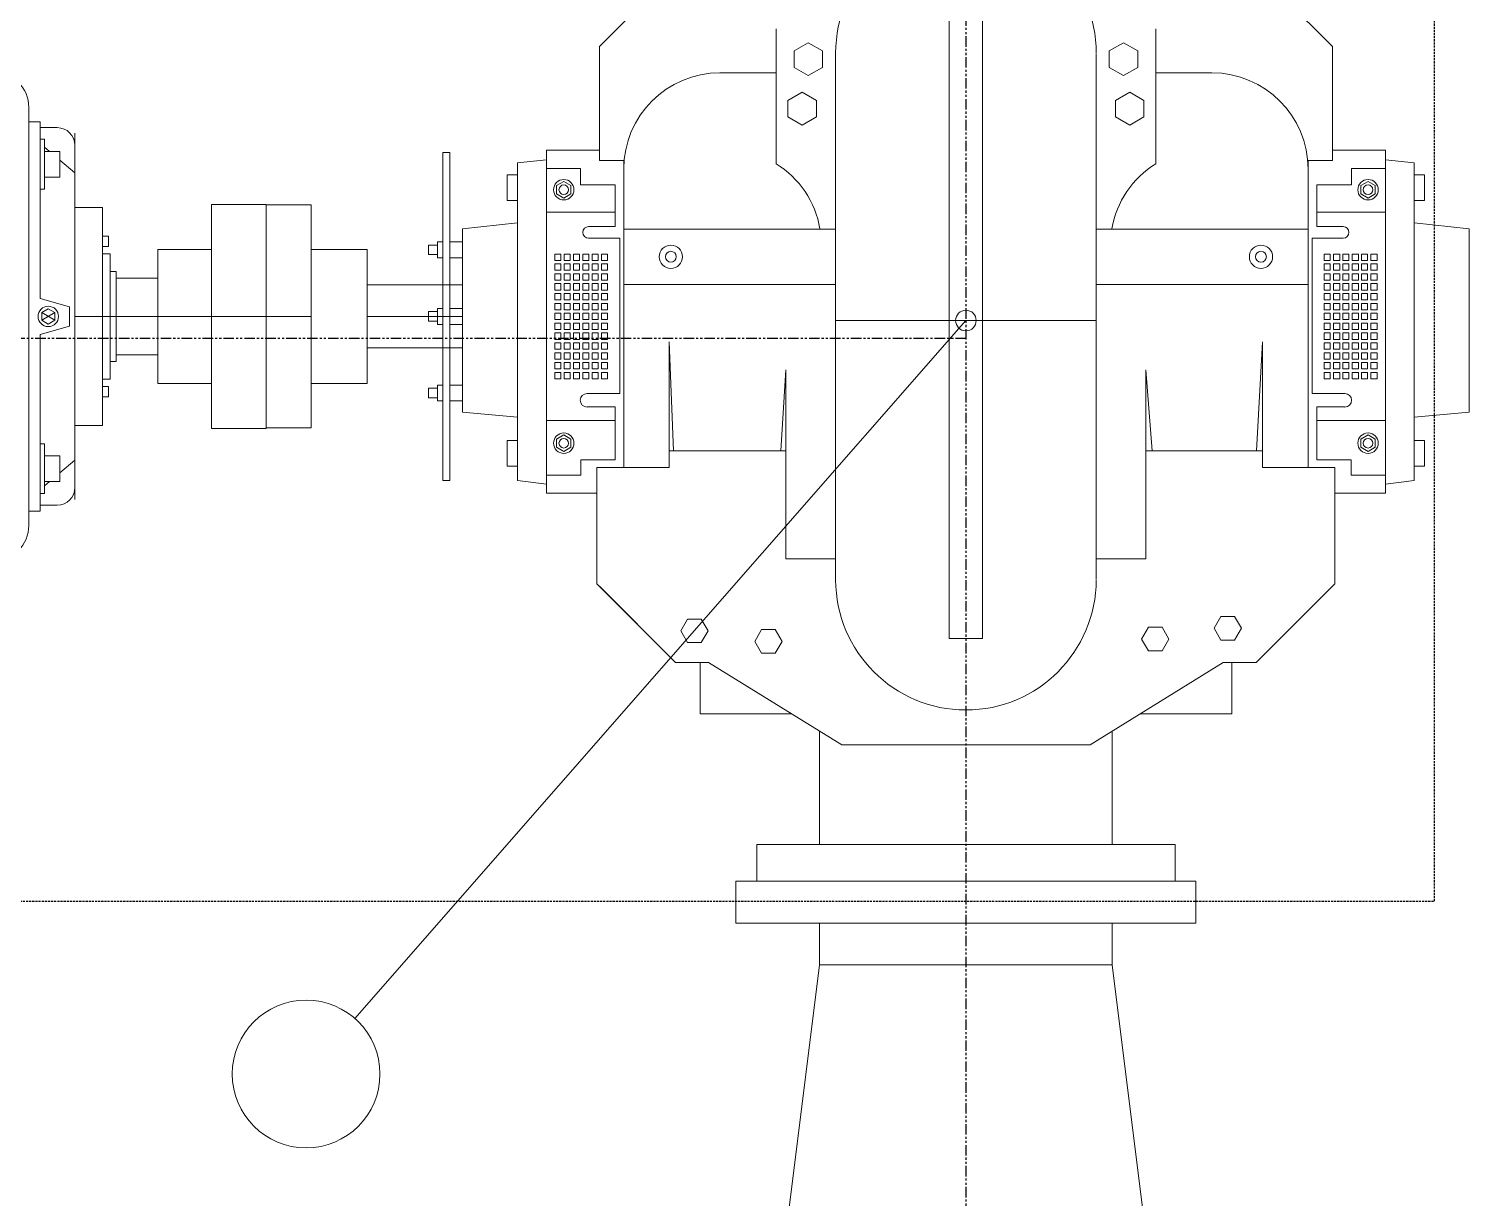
# Model space of a CAD drawing. Header units: inches. Extents: x 86328 to 235202, y 68629 to 184293.
# Drawn here: x 174121 to 175843, y 130363 to 131760 of the extents above; entities that cross this region are included whole.
import ezdxf

# ---------------------------------------------------------------- set-up
doc = ezdxf.new("R2010")
doc.units = ezdxf.units.IN
doc.header["$MEASUREMENT"] = 0
doc.linetypes.add('HIDDEN', pattern=[0.375, 0.25, -0.125])
doc.linetypes.add('PHANTOM2', pattern=[1.25, 0.625, -0.125, 0.125, -0.125, 0.125, -0.125])
doc.layers.add('DIM', color=251, linetype='Continuous', lineweight=0)

msp = doc.modelspace()

# ---------------------------------------------------------------- linework, layer by layer
at = {"color": 8, "linetype": 'PHANTOM2', "ltscale": 20}
for p, q in [((175241.1, 146226.5), (175241.1, 122881.3)), ((175241.1, 131390.5), (142490.5, 131390.5))]:
    msp.add_line(p, q, dxfattribs=at)
at = {"layer": 'DIM', "color": 8, "linetype": 'HIDDEN', "lineweight": 25, "ltscale": 10}
for p, q in [((175801.3, 130717.9), (175801.3, 132065.4)), ((172801.3, 130717.9), (175801.3, 130717.9))]:
    msp.add_line(p, q, dxfattribs=at)
at = {"layer": 'DIM', "color": 8, "linetype": 'Continuous'}
for p, q in [((174803, 131739.1), (174894.1, 131830.3)), ((175679.2, 131739.1), (175588, 131830.3)), ((175221.2, 131411.8), (175221.2, 131801.5)), ((175261, 131801.5), (175261, 131411.8)), ((175014.1, 131760.4), (175014.1, 131599.1)), ((175468.1, 131760.4), (175468.1, 131599.1)), ((174803, 131739.1), (174803, 131603)), ((175052.7, 131743.7), (175035.7, 131733.9)), ((175069.6, 131733.9), (175052.7, 131743.7)), ((175412.5, 131733.9), (175429.5, 131743.7)), ((175429.5, 131743.7), (175446.5, 131733.9)), ((175679.2, 131739.1), (175679.2, 131603)), ((175035.7, 131733.9), (175035.7, 131714.3)), ((175069.6, 131714.3), (175069.6, 131733.9)), ((175085.4, 131411.8), (175085.4, 131731.3)), ((175396.8, 131730.7), (175396.8, 131411.8)), ((175412.5, 131714.3), (175412.5, 131733.9)), ((175446.5, 131733.9), (175446.5, 131714.3)), ((174947.1, 131707.8), (175014.1, 131707.8)), ((175035.7, 131714.3), (175052.7, 131704.5)), ((175052.7, 131704.5), (175069.6, 131714.3)), ((175429.5, 131704.5), (175412.5, 131714.3)), ((175446.5, 131714.3), (175429.5, 131704.5)), ((175535.1, 131707.8), (175468.1, 131707.8)), ((175045.3, 131684.5), (175028.3, 131674.7)), ((175062.3, 131674.7), (175045.3, 131684.5)), ((175419.9, 131674.7), (175436.9, 131684.5)), ((175436.9, 131684.5), (175453.8, 131674.7)), ((174120.9, 131660.9), (174120.9, 131666.6)), ((175028.3, 131674.7), (175028.3, 131655.1)), ((175062.3, 131655.1), (175062.3, 131674.7)), ((175419.9, 131655.1), (175419.9, 131674.7)), ((175453.8, 131674.7), (175453.8, 131655.1)), ((174120.9, 131649.4), (174120.9, 131660.9)), ((174120.9, 131416.7), (174120.9, 131649.4)), ((174120.9, 131649.4), (174134.5, 131649.4)), ((174134.5, 131438), (174134.5, 131649.4)), ((175028.3, 131655.1), (175045.3, 131645.3)), ((175045.3, 131645.3), (175062.3, 131655.1)), ((175436.9, 131645.3), (175419.9, 131655.1)), ((175453.8, 131655.1), (175436.9, 131645.3)), ((174154.8, 131642.3), (174134.5, 131642.3)), ((174175.9, 131635.5), (174175.9, 131212.2)), ((174134.5, 131568.9), (174134.5, 131628.4)), ((174134.5, 131628.4), (174139.5, 131628.4)), ((174139.5, 131628.4), (174139.5, 131568.9)), ((174139.5, 131619), (174145.5, 131613.9)), ((174175.9, 131197.9), (174175.9, 131621.2)), ((174739.6, 131592.2), (174739.6, 131615.3)), ((174739.6, 131615.3), (174803, 131615.3)), ((175742.6, 131615.3), (175679.2, 131615.3)), ((175742.6, 131592.2), (175742.6, 131615.3)), ((174139.5, 131613.9), (174158, 131613.9)), ((174139.5, 131583.3), (174139.5, 131613.9)), ((174158, 131613.9), (174158, 131583.3)), ((174158, 131603.4), (174175.9, 131588.4)), ((174615.7, 131612.6), (174624.1, 131612.6)), ((174615.7, 131220.7), (174615.7, 131612.6)), ((174624.1, 131612.6), (174624.1, 131220.7)), ((174705.1, 131600.3), (174739.6, 131603.8)), ((174705.1, 131528.7), (174705.1, 131600.3)), ((174803, 131603), (174832.1, 131603)), ((174832.1, 131603), (174832.1, 131236.1)), ((175679.2, 131603), (175650.1, 131603)), ((175650.1, 131603), (175650.1, 131236.1)), ((175777.1, 131600.3), (175742.6, 131603.8)), ((175777.1, 131528.7), (175777.1, 131600.3)), ((174158, 131583.3), (174139.5, 131583.3)), ((174705.1, 131586.1), (174692.8, 131586.1)), ((174692.8, 131586.1), (174692.8, 131555.3)), ((174705.1, 131555.3), (174705.1, 131586.1)), ((174780.3, 131593.6), (174739.6, 131593.6)), ((174739.6, 131593.6), (174739.6, 131592.2)), ((174739.6, 131592.2), (174739.6, 131226.9)), ((174780.3, 131574), (174780.3, 131593.6)), ((174832.1, 131520.9), (174832.1, 131592.8)), ((175650.1, 131520.9), (175650.1, 131592.8)), ((175701.9, 131574), (175701.9, 131593.6)), ((175701.9, 131593.6), (175742.6, 131593.6)), ((175742.6, 131593.6), (175742.6, 131592.2)), ((175742.6, 131592.2), (175742.6, 131226.9)), ((175777.1, 131586.1), (175789.3, 131586.1)), ((175777.1, 131555.3), (175777.1, 131586.1)), ((175789.3, 131586.1), (175789.3, 131555.3)), ((174139.5, 131568.9), (174134.5, 131568.9)), ((174760.4, 131578.1), (174751.8, 131573.1)), ((174751.8, 131573.1), (174751.8, 131563.2)), ((174751.8, 131563.2), (174760.4, 131558.2)), ((174769, 131573.1), (174760.4, 131578.1)), ((174760.4, 131558.2), (174769, 131563.2)), ((174769, 131563.2), (174769, 131573.1)), ((174821.7, 131574), (174780.3, 131574)), ((174821.7, 131524), (174821.7, 131574)), ((175660.4, 131524), (175660.4, 131574)), ((175660.4, 131574), (175701.9, 131574)), ((175713.2, 131573.1), (175721.8, 131578.1)), ((175713.2, 131563.2), (175713.2, 131573.1)), ((175721.8, 131558.2), (175713.2, 131563.2)), ((175721.8, 131578.1), (175730.4, 131573.1)), ((175730.4, 131563.2), (175721.8, 131558.2)), ((175730.4, 131573.1), (175730.4, 131563.2)), ((174175.9, 131416.7), (174175.9, 131547)), ((174175.9, 131547), (174208.8, 131547)), ((174208.8, 131547), (174208.8, 131416.7)), ((174339.4, 131416.7), (174339.4, 131550.5)), ((174339.4, 131550.5), (174404.5, 131550.5)), ((174404.5, 131550.5), (174404.5, 131416.7)), ((174458.3, 131550), (174404.5, 131550)), ((174404.5, 131550), (174404.5, 131416.7)), ((174458.3, 131416.7), (174458.3, 131550)), ((174692.8, 131555.3), (174705.1, 131555.3)), ((175789.3, 131555.3), (175777.1, 131555.3)), ((174639.5, 131521.2), (174705.1, 131528.7)), ((174705.1, 131528.7), (174705.1, 131294)), ((174821.7, 131541.1), (174739.6, 131541.1)), ((175660.4, 131541.1), (175742.6, 131541.1)), ((175777.1, 131528.7), (175777.1, 131294)), ((175842.7, 131521.2), (175777.1, 131528.7)), ((174208.8, 131512.8), (174216.1, 131512.8)), ((174208.8, 131500.3), (174208.8, 131512.8)), ((174216.1, 131512.8), (174216.1, 131500.3)), ((174639.5, 131302.4), (174639.5, 131521.2)), ((174790.1, 131524), (174821.7, 131524)), ((175085.4, 131520.9), (174832.1, 131520.9)), ((174832.1, 131520.9), (174832.1, 131454.8)), ((175085.4, 131454.8), (175085.4, 131520.9)), ((175396.8, 131520.9), (175650.1, 131520.9)), ((175396.8, 131454.8), (175396.8, 131520.9)), ((175650.1, 131520.9), (175650.1, 131454.8)), ((175692.1, 131524), (175660.4, 131524)), ((175842.7, 131302.4), (175842.7, 131521.2)), ((174216.1, 131500.3), (174208.8, 131500.3)), ((174339.4, 131496.7), (174275.2, 131496.7)), ((174275.2, 131496.7), (174275.2, 131416.7)), ((174339.4, 131416.7), (174339.4, 131496.7)), ((174458.3, 131336.7), (174458.3, 131496.7)), ((174458.3, 131496.7), (174525.3, 131496.7)), ((174525.3, 131496.7), (174525.3, 131336.7)), ((174609.3, 131502), (174598.7, 131502)), ((174598.7, 131502), (174598.7, 131490.7)), ((174609.3, 131505.8), (174615.7, 131505.8)), ((174609.3, 131486.9), (174609.3, 131505.8)), ((174609.3, 131490.7), (174609.3, 131502)), ((174615.7, 131505.8), (174615.7, 131486.9)), ((174624.1, 131505.8), (174639.5, 131505.8)), ((174624.1, 131486.9), (174624.1, 131505.8)), ((174639.5, 131505.8), (174639.5, 131486.9)), ((174827.3, 131510.2), (174790.1, 131510.2)), ((174827.3, 131324.6), (174827.3, 131510.2)), ((175654.9, 131324.6), (175654.9, 131510.2)), ((175654.9, 131510.2), (175692.1, 131510.2)), ((174218.3, 131491.7), (174208.8, 131491.7)), ((174208.8, 131491.7), (174208.8, 131416.7)), ((174218.3, 131416.7), (174218.3, 131491.7)), ((174598.7, 131490.7), (174609.3, 131490.7)), ((174615.7, 131486.9), (174609.3, 131486.9)), ((174639.5, 131486.9), (174624.1, 131486.9)), ((174757, 131491.2), (174749.7, 131491.2)), ((174749.7, 131491.2), (174749.7, 131483.6)), ((174749.7, 131483.6), (174757, 131483.6)), ((174757, 131479.4), (174749.7, 131479.4)), ((174749.7, 131479.4), (174749.7, 131471.8)), ((174757, 131483.6), (174757, 131491.2)), ((174757, 131471.8), (174757, 131479.4)), ((174768.2, 131491.2), (174760.8, 131491.2)), ((174760.8, 131491.2), (174760.8, 131483.6)), ((174760.8, 131483.6), (174768.2, 131483.6)), ((174768.2, 131479.4), (174760.8, 131479.4)), ((174760.8, 131479.4), (174760.8, 131471.8)), ((174768.2, 131483.6), (174768.2, 131491.2)), ((174768.2, 131471.8), (174768.2, 131479.4)), ((174779.3, 131491.2), (174772, 131491.2)), ((174772, 131491.2), (174772, 131483.6)), ((174772, 131483.6), (174779.3, 131483.6)), ((174779.3, 131479.4), (174772, 131479.4)), ((174772, 131479.4), (174772, 131471.8)), ((174779.3, 131483.6), (174779.3, 131491.2)), ((174779.3, 131471.8), (174779.3, 131479.4)), ((174790.5, 131491.2), (174783.1, 131491.2)), ((174783.1, 131491.2), (174783.1, 131483.6)), ((174783.1, 131483.6), (174790.5, 131483.6)), ((174790.5, 131479.4), (174783.1, 131479.4)), ((174783.1, 131479.4), (174783.1, 131471.8)), ((174790.5, 131483.6), (174790.5, 131491.2)), ((174790.5, 131471.8), (174790.5, 131479.4)), ((174801.6, 131491.2), (174794.3, 131491.2)), ((174794.3, 131491.2), (174794.3, 131483.6)), ((174794.3, 131483.6), (174801.6, 131483.6)), ((174801.6, 131479.4), (174794.3, 131479.4)), ((174794.3, 131479.4), (174794.3, 131471.8)), ((174801.6, 131483.6), (174801.6, 131491.2)), ((174801.6, 131471.8), (174801.6, 131479.4)), ((174812.8, 131491.2), (174805.4, 131491.2)), ((174805.4, 131491.2), (174805.4, 131483.6)), ((174805.4, 131483.6), (174812.8, 131483.6)), ((174812.8, 131479.4), (174805.4, 131479.4)), ((174805.4, 131479.4), (174805.4, 131471.8)), ((174812.8, 131483.6), (174812.8, 131491.2)), ((174812.8, 131471.8), (174812.8, 131479.4)), ((175669.4, 131483.6), (175669.4, 131491.2)), ((175669.4, 131491.2), (175676.7, 131491.2)), ((175676.7, 131483.6), (175669.4, 131483.6)), ((175669.4, 131471.8), (175669.4, 131479.4)), ((175669.4, 131479.4), (175676.7, 131479.4)), ((175676.7, 131491.2), (175676.7, 131483.6)), ((175676.7, 131479.4), (175676.7, 131471.8)), ((175680.5, 131483.6), (175680.5, 131491.2)), ((175680.5, 131491.2), (175687.9, 131491.2)), ((175687.9, 131483.6), (175680.5, 131483.6)), ((175680.5, 131471.8), (175680.5, 131479.4)), ((175680.5, 131479.4), (175687.9, 131479.4)), ((175687.9, 131491.2), (175687.9, 131483.6)), ((175687.9, 131479.4), (175687.9, 131471.8)), ((175691.7, 131483.6), (175691.7, 131491.2)), ((175691.7, 131491.2), (175699, 131491.2)), ((175699, 131483.6), (175691.7, 131483.6)), ((175691.7, 131471.8), (175691.7, 131479.4)), ((175691.7, 131479.4), (175699, 131479.4)), ((175699, 131491.2), (175699, 131483.6)), ((175699, 131479.4), (175699, 131471.8)), ((175702.8, 131483.6), (175702.8, 131491.2)), ((175702.8, 131491.2), (175710.2, 131491.2)), ((175710.2, 131483.6), (175702.8, 131483.6)), ((175702.8, 131471.8), (175702.8, 131479.4)), ((175702.8, 131479.4), (175710.2, 131479.4)), ((175710.2, 131491.2), (175710.2, 131483.6)), ((175710.2, 131479.4), (175710.2, 131471.8)), ((175714, 131483.6), (175714, 131491.2)), ((175714, 131491.2), (175721.3, 131491.2)), ((175721.3, 131483.6), (175714, 131483.6)), ((175714, 131471.8), (175714, 131479.4)), ((175714, 131479.4), (175721.3, 131479.4)), ((175721.3, 131491.2), (175721.3, 131483.6)), ((175721.3, 131479.4), (175721.3, 131471.8)), ((175725.1, 131483.6), (175725.1, 131491.2)), ((175725.1, 131491.2), (175732.5, 131491.2)), ((175732.5, 131483.6), (175725.1, 131483.6)), ((175725.1, 131471.8), (175725.1, 131479.4)), ((175725.1, 131479.4), (175732.5, 131479.4)), ((175732.5, 131491.2), (175732.5, 131483.6)), ((175732.5, 131479.4), (175732.5, 131471.8)), ((174225.2, 131470.4), (174218.3, 131470.4)), ((174218.3, 131470.4), (174218.3, 131416.7)), ((174225.2, 131416.7), (174225.2, 131470.4)), ((174275.2, 131462.3), (174225.2, 131462.3)), ((174225.2, 131462.3), (174225.2, 131416.7)), ((174275.2, 131416.7), (174275.2, 131462.3)), ((174749.7, 131471.8), (174757, 131471.8)), ((174757, 131467.6), (174749.7, 131467.6)), ((174749.7, 131467.6), (174749.7, 131460)), ((174749.7, 131460), (174757, 131460)), ((174757, 131460), (174757, 131467.6)), ((174760.8, 131471.8), (174768.2, 131471.8)), ((174768.2, 131467.6), (174760.8, 131467.6)), ((174760.8, 131467.6), (174760.8, 131460)), ((174760.8, 131460), (174768.2, 131460)), ((174768.2, 131460), (174768.2, 131467.6)), ((174772, 131471.8), (174779.3, 131471.8)), ((174779.3, 131467.6), (174772, 131467.6)), ((174772, 131467.6), (174772, 131460)), ((174772, 131460), (174779.3, 131460)), ((174779.3, 131460), (174779.3, 131467.6)), ((174783.1, 131471.8), (174790.5, 131471.8)), ((174790.5, 131467.6), (174783.1, 131467.6)), ((174783.1, 131467.6), (174783.1, 131460)), ((174783.1, 131460), (174790.5, 131460)), ((174790.5, 131460), (174790.5, 131467.6)), ((174794.3, 131471.8), (174801.6, 131471.8)), ((174801.6, 131467.6), (174794.3, 131467.6)), ((174794.3, 131467.6), (174794.3, 131460)), ((174794.3, 131460), (174801.6, 131460)), ((174801.6, 131460), (174801.6, 131467.6)), ((174805.4, 131471.8), (174812.8, 131471.8)), ((174812.8, 131467.6), (174805.4, 131467.6)), ((174805.4, 131467.6), (174805.4, 131460)), ((174805.4, 131460), (174812.8, 131460)), ((174812.8, 131460), (174812.8, 131467.6)), ((175676.7, 131471.8), (175669.4, 131471.8)), ((175669.4, 131460), (175669.4, 131467.6)), ((175669.4, 131467.6), (175676.7, 131467.6)), ((175676.7, 131460), (175669.4, 131460)), ((175676.7, 131467.6), (175676.7, 131460)), ((175687.9, 131471.8), (175680.5, 131471.8)), ((175680.5, 131460), (175680.5, 131467.6)), ((175680.5, 131467.6), (175687.9, 131467.6)), ((175687.9, 131460), (175680.5, 131460)), ((175687.9, 131467.6), (175687.9, 131460)), ((175699, 131471.8), (175691.7, 131471.8)), ((175691.7, 131460), (175691.7, 131467.6)), ((175691.7, 131467.6), (175699, 131467.6)), ((175699, 131460), (175691.7, 131460)), ((175699, 131467.6), (175699, 131460)), ((175710.2, 131471.8), (175702.8, 131471.8)), ((175702.8, 131460), (175702.8, 131467.6)), ((175702.8, 131467.6), (175710.2, 131467.6)), ((175710.2, 131460), (175702.8, 131460)), ((175710.2, 131467.6), (175710.2, 131460)), ((175721.3, 131471.8), (175714, 131471.8)), ((175714, 131460), (175714, 131467.6)), ((175714, 131467.6), (175721.3, 131467.6)), ((175721.3, 131460), (175714, 131460)), ((175721.3, 131467.6), (175721.3, 131460)), ((175732.5, 131471.8), (175725.1, 131471.8)), ((175725.1, 131460), (175725.1, 131467.6)), ((175725.1, 131467.6), (175732.5, 131467.6)), ((175732.5, 131460), (175725.1, 131460)), ((175732.5, 131467.6), (175732.5, 131460)), ((174639.5, 131454.3), (174525.3, 131454.3)), ((174525.3, 131454.3), (174525.3, 131416.7)), ((174639.5, 131416.7), (174639.5, 131454.3)), ((174757, 131455.9), (174749.7, 131455.9)), ((174749.7, 131455.9), (174749.7, 131448.2)), ((174749.7, 131448.2), (174757, 131448.2)), ((174757, 131444.1), (174749.7, 131444.1)), ((174749.7, 131444.1), (174749.7, 131436.5)), ((174757, 131448.2), (174757, 131455.9)), ((174757, 131436.5), (174757, 131444.1)), ((174768.2, 131455.9), (174760.8, 131455.9)), ((174760.8, 131455.9), (174760.8, 131448.2)), ((174760.8, 131448.2), (174768.2, 131448.2)), ((174768.2, 131444.1), (174760.8, 131444.1)), ((174760.8, 131444.1), (174760.8, 131436.5)), ((174768.2, 131448.2), (174768.2, 131455.9)), ((174768.2, 131436.5), (174768.2, 131444.1)), ((174779.3, 131455.9), (174772, 131455.9)), ((174772, 131455.9), (174772, 131448.2)), ((174772, 131448.2), (174779.3, 131448.2)), ((174779.3, 131444.1), (174772, 131444.1)), ((174772, 131444.1), (174772, 131436.5)), ((174779.3, 131448.2), (174779.3, 131455.9)), ((174779.3, 131436.5), (174779.3, 131444.1)), ((174790.5, 131455.9), (174783.1, 131455.9)), ((174783.1, 131455.9), (174783.1, 131448.2)), ((174783.1, 131448.2), (174790.5, 131448.2)), ((174790.5, 131444.1), (174783.1, 131444.1)), ((174783.1, 131444.1), (174783.1, 131436.5)), ((174790.5, 131448.2), (174790.5, 131455.9)), ((174790.5, 131436.5), (174790.5, 131444.1)), ((174801.6, 131455.9), (174794.3, 131455.9)), ((174794.3, 131455.9), (174794.3, 131448.2)), ((174794.3, 131448.2), (174801.6, 131448.2)), ((174801.6, 131444.1), (174794.3, 131444.1)), ((174794.3, 131444.1), (174794.3, 131436.5)), ((174801.6, 131448.2), (174801.6, 131455.9)), ((174801.6, 131436.5), (174801.6, 131444.1)), ((174812.8, 131455.9), (174805.4, 131455.9)), ((174805.4, 131455.9), (174805.4, 131448.2)), ((174805.4, 131448.2), (174812.8, 131448.2)), ((174812.8, 131444.1), (174805.4, 131444.1)), ((174805.4, 131444.1), (174805.4, 131436.5)), ((174812.8, 131448.2), (174812.8, 131455.9)), ((174812.8, 131436.5), (174812.8, 131444.1)), ((174832.1, 131454.8), (175085.4, 131454.8)), ((175650.1, 131454.8), (175396.8, 131454.8)), ((175669.4, 131448.2), (175669.4, 131455.9)), ((175669.4, 131455.9), (175676.7, 131455.9)), ((175676.7, 131448.2), (175669.4, 131448.2)), ((175669.4, 131436.5), (175669.4, 131444.1)), ((175669.4, 131444.1), (175676.7, 131444.1)), ((175676.7, 131455.9), (175676.7, 131448.2)), ((175676.7, 131444.1), (175676.7, 131436.5)), ((175680.5, 131448.2), (175680.5, 131455.9)), ((175680.5, 131455.9), (175687.9, 131455.9)), ((175687.9, 131448.2), (175680.5, 131448.2)), ((175680.5, 131436.5), (175680.5, 131444.1)), ((175680.5, 131444.1), (175687.9, 131444.1)), ((175687.9, 131455.9), (175687.9, 131448.2)), ((175687.9, 131444.1), (175687.9, 131436.5)), ((175691.7, 131448.2), (175691.7, 131455.9)), ((175691.7, 131455.9), (175699, 131455.9)), ((175699, 131448.2), (175691.7, 131448.2)), ((175691.7, 131436.5), (175691.7, 131444.1)), ((175691.7, 131444.1), (175699, 131444.1)), ((175699, 131455.9), (175699, 131448.2)), ((175699, 131444.1), (175699, 131436.5)), ((175702.8, 131448.2), (175702.8, 131455.9)), ((175702.8, 131455.9), (175710.2, 131455.9)), ((175710.2, 131448.2), (175702.8, 131448.2)), ((175702.8, 131436.5), (175702.8, 131444.1)), ((175702.8, 131444.1), (175710.2, 131444.1)), ((175710.2, 131455.9), (175710.2, 131448.2)), ((175710.2, 131444.1), (175710.2, 131436.5)), ((175714, 131448.2), (175714, 131455.9)), ((175714, 131455.9), (175721.3, 131455.9)), ((175721.3, 131448.2), (175714, 131448.2)), ((175714, 131436.5), (175714, 131444.1)), ((175714, 131444.1), (175721.3, 131444.1)), ((175721.3, 131455.9), (175721.3, 131448.2)), ((175721.3, 131444.1), (175721.3, 131436.5)), ((175725.1, 131448.2), (175725.1, 131455.9)), ((175725.1, 131455.9), (175732.5, 131455.9)), ((175732.5, 131448.2), (175725.1, 131448.2)), ((175725.1, 131436.5), (175725.1, 131444.1)), ((175725.1, 131444.1), (175732.5, 131444.1)), ((175732.5, 131455.9), (175732.5, 131448.2)), ((175732.5, 131444.1), (175732.5, 131436.5)), ((174134.5, 131438), (174169.5, 131428.3)), ((174144.2, 131425.8), (174136.3, 131421.2)), ((174136.3, 131421.2), (174144.2, 131425.8)), ((174152.1, 131421.2), (174144.2, 131425.8)), ((174144.2, 131425.8), (174152.1, 131421.2)), ((174169.5, 131428.3), (174169.5, 131416.7)), ((174609.3, 131426.1), (174615.7, 131426.1)), ((174609.3, 131407.2), (174609.3, 131426.1)), ((174615.7, 131426.1), (174615.7, 131407.2)), ((174624.1, 131426.1), (174639.5, 131426.1)), ((174624.1, 131407.2), (174624.1, 131426.1)), ((174639.5, 131426.1), (174639.5, 131407.2)), ((174749.7, 131436.5), (174757, 131436.5)), ((174757, 131432.3), (174749.7, 131432.3)), ((174749.7, 131432.3), (174749.7, 131424.7)), ((174749.7, 131424.7), (174757, 131424.7)), ((174757, 131424.7), (174757, 131432.3)), ((174760.8, 131436.5), (174768.2, 131436.5)), ((174768.2, 131432.3), (174760.8, 131432.3)), ((174760.8, 131432.3), (174760.8, 131424.7)), ((174760.8, 131424.7), (174768.2, 131424.7)), ((174768.2, 131424.7), (174768.2, 131432.3)), ((174772, 131436.5), (174779.3, 131436.5)), ((174779.3, 131432.3), (174772, 131432.3)), ((174772, 131432.3), (174772, 131424.7)), ((174772, 131424.7), (174779.3, 131424.7)), ((174779.3, 131424.7), (174779.3, 131432.3)), ((174783.1, 131436.5), (174790.5, 131436.5)), ((174790.5, 131432.3), (174783.1, 131432.3)), ((174783.1, 131432.3), (174783.1, 131424.7)), ((174783.1, 131424.7), (174790.5, 131424.7)), ((174790.5, 131424.7), (174790.5, 131432.3)), ((174794.3, 131436.5), (174801.6, 131436.5)), ((174801.6, 131432.3), (174794.3, 131432.3)), ((174794.3, 131432.3), (174794.3, 131424.7)), ((174794.3, 131424.7), (174801.6, 131424.7)), ((174801.6, 131424.7), (174801.6, 131432.3)), ((174805.4, 131436.5), (174812.8, 131436.5)), ((174812.8, 131432.3), (174805.4, 131432.3)), ((174805.4, 131432.3), (174805.4, 131424.7)), ((174805.4, 131424.7), (174812.8, 131424.7)), ((174812.8, 131424.7), (174812.8, 131432.3)), ((175676.7, 131436.5), (175669.4, 131436.5)), ((175669.4, 131424.7), (175669.4, 131432.3)), ((175669.4, 131432.3), (175676.7, 131432.3)), ((175676.7, 131424.7), (175669.4, 131424.7)), ((175676.7, 131432.3), (175676.7, 131424.7)), ((175687.9, 131436.5), (175680.5, 131436.5)), ((175680.5, 131424.7), (175680.5, 131432.3)), ((175680.5, 131432.3), (175687.9, 131432.3)), ((175687.9, 131424.7), (175680.5, 131424.7)), ((175687.9, 131432.3), (175687.9, 131424.7)), ((175699, 131436.5), (175691.7, 131436.5)), ((175691.7, 131424.7), (175691.7, 131432.3)), ((175691.7, 131432.3), (175699, 131432.3)), ((175699, 131424.7), (175691.7, 131424.7)), ((175699, 131432.3), (175699, 131424.7)), ((175710.2, 131436.5), (175702.8, 131436.5)), ((175702.8, 131424.7), (175702.8, 131432.3)), ((175702.8, 131432.3), (175710.2, 131432.3)), ((175710.2, 131424.7), (175702.8, 131424.7)), ((175710.2, 131432.3), (175710.2, 131424.7)), ((175721.3, 131436.5), (175714, 131436.5)), ((175714, 131424.7), (175714, 131432.3)), ((175714, 131432.3), (175721.3, 131432.3)), ((175721.3, 131424.7), (175714, 131424.7)), ((175721.3, 131432.3), (175721.3, 131424.7)), ((175732.5, 131436.5), (175725.1, 131436.5)), ((175725.1, 131424.7), (175725.1, 131432.3)), ((175725.1, 131432.3), (175732.5, 131432.3)), ((175732.5, 131424.7), (175725.1, 131424.7)), ((175732.5, 131432.3), (175732.5, 131424.7)), ((174120.9, 131416.7), (174120.9, 131184)), ((174136.3, 131421.2), (174152.1, 131412.1)), ((174136.3, 131412.1), (174152.1, 131421.2)), ((174136.3, 131421.2), (174136.3, 131412.1)), ((174136.3, 131412.1), (174136.3, 131421.2)), ((174136.3, 131412.1), (174144.2, 131407.6)), ((174144.2, 131407.6), (174136.3, 131412.1)), ((174144.2, 131407.6), (174152.1, 131412.1)), ((174152.1, 131412.1), (174144.2, 131407.6)), ((174152.1, 131412.1), (174152.1, 131421.2)), ((174152.1, 131421.2), (174152.1, 131412.1)), ((174169.5, 131405), (174169.5, 131416.7)), ((174208.8, 131416.7), (174175.9, 131416.7)), ((174175.9, 131416.7), (174175.9, 131286.3)), ((174208.8, 131416.7), (174175.9, 131416.7)), ((174208.8, 131416.7), (174218.3, 131416.7)), ((174208.8, 131341.6), (174208.8, 131416.7)), ((174208.8, 131286.3), (174208.8, 131416.7)), ((174208.8, 131416.7), (174218.3, 131416.7)), ((174218.3, 131416.7), (174225.2, 131416.7)), ((174218.3, 131363), (174218.3, 131416.7)), ((174218.3, 131416.7), (174218.3, 131341.6)), ((174218.3, 131416.7), (174225.2, 131416.7)), ((174225.2, 131416.7), (174275.2, 131416.7)), ((174225.2, 131371), (174225.2, 131416.7)), ((174225.2, 131416.7), (174225.2, 131363)), ((174225.2, 131416.7), (174275.2, 131416.7)), ((174275.2, 131416.7), (174339.4, 131416.7)), ((174275.2, 131336.7), (174275.2, 131416.7)), ((174275.2, 131416.7), (174275.2, 131371)), ((174275.2, 131416.7), (174339.4, 131416.7)), ((174339.4, 131416.7), (174339.4, 131336.7)), ((174404.5, 131416.7), (174339.4, 131416.7)), ((174339.4, 131416.7), (174339.4, 131282.8)), ((174404.5, 131416.7), (174339.4, 131416.7)), ((174404.5, 131282.8), (174404.5, 131416.7)), ((174404.5, 131283.4), (174404.5, 131416.7)), ((174404.5, 131416.7), (174458.3, 131416.7)), ((174404.5, 131416.7), (174458.3, 131416.7)), ((174458.3, 131416.7), (174458.3, 131283.4)), ((175241.1, 131411.8), (174510.6, 130577.9)), ((174525.3, 131379.1), (174525.3, 131416.7)), ((174525.3, 131416.7), (174639.5, 131416.7)), ((174525.3, 131416.7), (174639.5, 131416.7)), ((174609.3, 131422.4), (174598.7, 131422.4)), ((174598.7, 131422.4), (174598.7, 131411)), ((174598.7, 131411), (174609.3, 131411)), ((174609.3, 131411), (174609.3, 131422.4)), ((174639.5, 131416.7), (174639.5, 131379.1)), ((174749.7, 131420.5), (174757, 131420.5)), ((174749.7, 131412.9), (174749.7, 131420.5)), ((174757, 131412.9), (174749.7, 131412.9)), ((174749.7, 131408.7), (174757, 131408.7)), ((174749.7, 131401.1), (174749.7, 131408.7)), ((174757, 131420.5), (174757, 131412.9)), ((174757, 131408.7), (174757, 131401.1)), ((174760.8, 131420.5), (174768.2, 131420.5)), ((174760.8, 131412.9), (174760.8, 131420.5)), ((174768.2, 131412.9), (174760.8, 131412.9)), ((174760.8, 131408.7), (174768.2, 131408.7)), ((174760.8, 131401.1), (174760.8, 131408.7)), ((174768.2, 131420.5), (174768.2, 131412.9)), ((174768.2, 131408.7), (174768.2, 131401.1)), ((174772, 131420.5), (174779.3, 131420.5)), ((174772, 131412.9), (174772, 131420.5)), ((174779.3, 131412.9), (174772, 131412.9)), ((174772, 131408.7), (174779.3, 131408.7)), ((174772, 131401.1), (174772, 131408.7)), ((174779.3, 131420.5), (174779.3, 131412.9)), ((174779.3, 131408.7), (174779.3, 131401.1)), ((174783.1, 131420.5), (174790.5, 131420.5)), ((174783.1, 131412.9), (174783.1, 131420.5)), ((174790.5, 131412.9), (174783.1, 131412.9)), ((174783.1, 131408.7), (174790.5, 131408.7)), ((174783.1, 131401.1), (174783.1, 131408.7)), ((174790.5, 131420.5), (174790.5, 131412.9)), ((174790.5, 131408.7), (174790.5, 131401.1)), ((174794.3, 131420.5), (174801.6, 131420.5)), ((174794.3, 131412.9), (174794.3, 131420.5)), ((174801.6, 131412.9), (174794.3, 131412.9)), ((174794.3, 131408.7), (174801.6, 131408.7)), ((174794.3, 131401.1), (174794.3, 131408.7)), ((174801.6, 131420.5), (174801.6, 131412.9)), ((174801.6, 131408.7), (174801.6, 131401.1)), ((174805.4, 131420.5), (174812.8, 131420.5)), ((174805.4, 131412.9), (174805.4, 131420.5)), ((174812.8, 131412.9), (174805.4, 131412.9)), ((174805.4, 131408.7), (174812.8, 131408.7)), ((174805.4, 131401.1), (174805.4, 131408.7)), ((174812.8, 131420.5), (174812.8, 131412.9)), ((174812.8, 131408.7), (174812.8, 131401.1)), ((175396.8, 131411.8), (175085.4, 131411.8)), ((175085.4, 131411.8), (175085.4, 131102.1)), ((175396.8, 131411.8), (175085.4, 131411.8)), ((175261, 131411.8), (175221.2, 131411.8)), ((175221.2, 131411.8), (175221.2, 131031.9)), ((175261, 131411.8), (175221.2, 131411.8)), ((175261, 131031.9), (175261, 131411.8)), ((175396.8, 131102.6), (175396.8, 131411.8)), ((175676.7, 131420.5), (175669.4, 131420.5)), ((175669.4, 131420.5), (175669.4, 131412.9)), ((175669.4, 131412.9), (175676.7, 131412.9)), ((175676.7, 131408.7), (175669.4, 131408.7)), ((175669.4, 131408.7), (175669.4, 131401.1)), ((175676.7, 131412.9), (175676.7, 131420.5)), ((175676.7, 131401.1), (175676.7, 131408.7)), ((175687.9, 131420.5), (175680.5, 131420.5)), ((175680.5, 131420.5), (175680.5, 131412.9)), ((175680.5, 131412.9), (175687.9, 131412.9)), ((175687.9, 131408.7), (175680.5, 131408.7)), ((175680.5, 131408.7), (175680.5, 131401.1)), ((175687.9, 131412.9), (175687.9, 131420.5)), ((175687.9, 131401.1), (175687.9, 131408.7)), ((175699, 131420.5), (175691.7, 131420.5)), ((175691.7, 131420.5), (175691.7, 131412.9)), ((175691.7, 131412.9), (175699, 131412.9)), ((175699, 131408.7), (175691.7, 131408.7)), ((175691.7, 131408.7), (175691.7, 131401.1)), ((175699, 131412.9), (175699, 131420.5)), ((175699, 131401.1), (175699, 131408.7)), ((175710.2, 131420.5), (175702.8, 131420.5)), ((175702.8, 131420.5), (175702.8, 131412.9)), ((175702.8, 131412.9), (175710.2, 131412.9)), ((175710.2, 131408.7), (175702.8, 131408.7)), ((175702.8, 131408.7), (175702.8, 131401.1)), ((175710.2, 131412.9), (175710.2, 131420.5)), ((175710.2, 131401.1), (175710.2, 131408.7)), ((175721.3, 131420.5), (175714, 131420.5)), ((175714, 131420.5), (175714, 131412.9)), ((175714, 131412.9), (175721.3, 131412.9)), ((175721.3, 131408.7), (175714, 131408.7)), ((175714, 131408.7), (175714, 131401.1)), ((175721.3, 131412.9), (175721.3, 131420.5)), ((175721.3, 131401.1), (175721.3, 131408.7)), ((175732.5, 131420.5), (175725.1, 131420.5)), ((175725.1, 131420.5), (175725.1, 131412.9)), ((175725.1, 131412.9), (175732.5, 131412.9)), ((175732.5, 131408.7), (175725.1, 131408.7)), ((175725.1, 131408.7), (175725.1, 131401.1)), ((175732.5, 131412.9), (175732.5, 131420.5)), ((175732.5, 131401.1), (175732.5, 131408.7)), ((174134.5, 131395.3), (174169.5, 131405)), ((174134.5, 131395.3), (174134.5, 131184)), ((174615.7, 131407.2), (174609.3, 131407.2)), ((174639.5, 131407.2), (174624.1, 131407.2)), ((174757, 131401.1), (174749.7, 131401.1)), ((174749.7, 131396.9), (174757, 131396.9)), ((174749.7, 131389.3), (174749.7, 131396.9)), ((174757, 131396.9), (174757, 131389.3)), ((174768.2, 131401.1), (174760.8, 131401.1)), ((174760.8, 131396.9), (174768.2, 131396.9)), ((174760.8, 131389.3), (174760.8, 131396.9)), ((174768.2, 131396.9), (174768.2, 131389.3)), ((174779.3, 131401.1), (174772, 131401.1)), ((174772, 131396.9), (174779.3, 131396.9)), ((174772, 131389.3), (174772, 131396.9)), ((174779.3, 131396.9), (174779.3, 131389.3)), ((174790.5, 131401.1), (174783.1, 131401.1)), ((174783.1, 131396.9), (174790.5, 131396.9)), ((174783.1, 131389.3), (174783.1, 131396.9)), ((174790.5, 131396.9), (174790.5, 131389.3)), ((174801.6, 131401.1), (174794.3, 131401.1)), ((174794.3, 131396.9), (174801.6, 131396.9)), ((174794.3, 131389.3), (174794.3, 131396.9)), ((174801.6, 131396.9), (174801.6, 131389.3)), ((174812.8, 131401.1), (174805.4, 131401.1)), ((174805.4, 131396.9), (174812.8, 131396.9)), ((174805.4, 131389.3), (174805.4, 131396.9)), ((174812.8, 131396.9), (174812.8, 131389.3)), ((175669.4, 131401.1), (175676.7, 131401.1)), ((175676.7, 131396.9), (175669.4, 131396.9)), ((175669.4, 131396.9), (175669.4, 131389.3)), ((175676.7, 131389.3), (175676.7, 131396.9)), ((175680.5, 131401.1), (175687.9, 131401.1)), ((175687.9, 131396.9), (175680.5, 131396.9)), ((175680.5, 131396.9), (175680.5, 131389.3)), ((175687.9, 131389.3), (175687.9, 131396.9)), ((175691.7, 131401.1), (175699, 131401.1)), ((175699, 131396.9), (175691.7, 131396.9)), ((175691.7, 131396.9), (175691.7, 131389.3)), ((175699, 131389.3), (175699, 131396.9)), ((175702.8, 131401.1), (175710.2, 131401.1)), ((175710.2, 131396.9), (175702.8, 131396.9)), ((175702.8, 131396.9), (175702.8, 131389.3)), ((175710.2, 131389.3), (175710.2, 131396.9)), ((175714, 131401.1), (175721.3, 131401.1)), ((175721.3, 131396.9), (175714, 131396.9)), ((175714, 131396.9), (175714, 131389.3)), ((175721.3, 131389.3), (175721.3, 131396.9)), ((175725.1, 131401.1), (175732.5, 131401.1)), ((175732.5, 131396.9), (175725.1, 131396.9)), ((175725.1, 131396.9), (175725.1, 131389.3)), ((175732.5, 131389.3), (175732.5, 131396.9)), ((174639.5, 131379.1), (174525.3, 131379.1)), ((174757, 131389.3), (174749.7, 131389.3)), ((174749.7, 131385.1), (174757, 131385.1)), ((174749.7, 131377.5), (174749.7, 131385.1)), ((174757, 131377.5), (174749.7, 131377.5)), ((174749.7, 131373.3), (174757, 131373.3)), ((174749.7, 131365.7), (174749.7, 131373.3)), ((174757, 131385.1), (174757, 131377.5)), ((174757, 131373.3), (174757, 131365.7)), ((174768.2, 131389.3), (174760.8, 131389.3)), ((174760.8, 131385.1), (174768.2, 131385.1)), ((174760.8, 131377.5), (174760.8, 131385.1)), ((174768.2, 131377.5), (174760.8, 131377.5)), ((174760.8, 131373.3), (174768.2, 131373.3)), ((174760.8, 131365.7), (174760.8, 131373.3)), ((174768.2, 131385.1), (174768.2, 131377.5)), ((174768.2, 131373.3), (174768.2, 131365.7)), ((174779.3, 131389.3), (174772, 131389.3)), ((174772, 131385.1), (174779.3, 131385.1)), ((174772, 131377.5), (174772, 131385.1)), ((174779.3, 131377.5), (174772, 131377.5)), ((174772, 131373.3), (174779.3, 131373.3)), ((174772, 131365.7), (174772, 131373.3)), ((174779.3, 131385.1), (174779.3, 131377.5)), ((174779.3, 131373.3), (174779.3, 131365.7)), ((174790.5, 131389.3), (174783.1, 131389.3)), ((174783.1, 131385.1), (174790.5, 131385.1)), ((174783.1, 131377.5), (174783.1, 131385.1)), ((174790.5, 131377.5), (174783.1, 131377.5)), ((174783.1, 131373.3), (174790.5, 131373.3)), ((174783.1, 131365.7), (174783.1, 131373.3)), ((174790.5, 131385.1), (174790.5, 131377.5)), ((174790.5, 131373.3), (174790.5, 131365.7)), ((174801.6, 131389.3), (174794.3, 131389.3)), ((174794.3, 131385.1), (174801.6, 131385.1)), ((174794.3, 131377.5), (174794.3, 131385.1)), ((174801.6, 131377.5), (174794.3, 131377.5)), ((174794.3, 131373.3), (174801.6, 131373.3)), ((174794.3, 131365.7), (174794.3, 131373.3)), ((174801.6, 131385.1), (174801.6, 131377.5)), ((174801.6, 131373.3), (174801.6, 131365.7)), ((174812.8, 131389.3), (174805.4, 131389.3)), ((174805.4, 131385.1), (174812.8, 131385.1)), ((174805.4, 131377.5), (174805.4, 131385.1)), ((174812.8, 131377.5), (174805.4, 131377.5)), ((174805.4, 131373.3), (174812.8, 131373.3)), ((174805.4, 131365.7), (174805.4, 131373.3)), ((174812.8, 131385.1), (174812.8, 131377.5)), ((174812.8, 131373.3), (174812.8, 131365.7)), ((174886.5, 131236.1), (174886.5, 131386.4)), ((174886.5, 131386.4), (174891.6, 131256.2)), ((175595.6, 131386.4), (175588.3, 131256.2)), ((175595.6, 131236.1), (175595.6, 131386.4)), ((175669.4, 131389.3), (175676.7, 131389.3)), ((175676.7, 131385.1), (175669.4, 131385.1)), ((175669.4, 131385.1), (175669.4, 131377.5)), ((175669.4, 131377.5), (175676.7, 131377.5)), ((175676.7, 131373.3), (175669.4, 131373.3)), ((175669.4, 131373.3), (175669.4, 131365.7)), ((175676.7, 131377.5), (175676.7, 131385.1)), ((175676.7, 131365.7), (175676.7, 131373.3)), ((175680.5, 131389.3), (175687.9, 131389.3)), ((175687.9, 131385.1), (175680.5, 131385.1)), ((175680.5, 131385.1), (175680.5, 131377.5)), ((175680.5, 131377.5), (175687.9, 131377.5)), ((175687.9, 131373.3), (175680.5, 131373.3)), ((175680.5, 131373.3), (175680.5, 131365.7)), ((175687.9, 131377.5), (175687.9, 131385.1)), ((175687.9, 131365.7), (175687.9, 131373.3)), ((175691.7, 131389.3), (175699, 131389.3)), ((175699, 131385.1), (175691.7, 131385.1)), ((175691.7, 131385.1), (175691.7, 131377.5)), ((175691.7, 131377.5), (175699, 131377.5)), ((175699, 131373.3), (175691.7, 131373.3)), ((175691.7, 131373.3), (175691.7, 131365.7)), ((175699, 131377.5), (175699, 131385.1)), ((175699, 131365.7), (175699, 131373.3)), ((175702.8, 131389.3), (175710.2, 131389.3)), ((175710.2, 131385.1), (175702.8, 131385.1)), ((175702.8, 131385.1), (175702.8, 131377.5)), ((175702.8, 131377.5), (175710.2, 131377.5)), ((175710.2, 131373.3), (175702.8, 131373.3)), ((175702.8, 131373.3), (175702.8, 131365.7)), ((175710.2, 131377.5), (175710.2, 131385.1)), ((175710.2, 131365.7), (175710.2, 131373.3)), ((175714, 131389.3), (175721.3, 131389.3)), ((175721.3, 131385.1), (175714, 131385.1)), ((175714, 131385.1), (175714, 131377.5)), ((175714, 131377.5), (175721.3, 131377.5)), ((175721.3, 131373.3), (175714, 131373.3)), ((175714, 131373.3), (175714, 131365.7)), ((175721.3, 131377.5), (175721.3, 131385.1)), ((175721.3, 131365.7), (175721.3, 131373.3)), ((175725.1, 131389.3), (175732.5, 131389.3)), ((175732.5, 131385.1), (175725.1, 131385.1)), ((175725.1, 131385.1), (175725.1, 131377.5)), ((175725.1, 131377.5), (175732.5, 131377.5)), ((175732.5, 131373.3), (175725.1, 131373.3)), ((175725.1, 131373.3), (175725.1, 131365.7)), ((175732.5, 131377.5), (175732.5, 131385.1)), ((175732.5, 131365.7), (175732.5, 131373.3)), ((174225.2, 131363), (174218.3, 131363)), ((174275.2, 131371), (174225.2, 131371)), ((174757, 131365.7), (174749.7, 131365.7)), ((174749.7, 131361.5), (174757, 131361.5)), ((174749.7, 131353.9), (174749.7, 131361.5)), ((174757, 131361.5), (174757, 131353.9)), ((174768.2, 131365.7), (174760.8, 131365.7)), ((174760.8, 131361.5), (174768.2, 131361.5)), ((174760.8, 131353.9), (174760.8, 131361.5)), ((174768.2, 131361.5), (174768.2, 131353.9)), ((174779.3, 131365.7), (174772, 131365.7)), ((174772, 131361.5), (174779.3, 131361.5)), ((174772, 131353.9), (174772, 131361.5)), ((174779.3, 131361.5), (174779.3, 131353.9)), ((174790.5, 131365.7), (174783.1, 131365.7)), ((174783.1, 131361.5), (174790.5, 131361.5)), ((174783.1, 131353.9), (174783.1, 131361.5)), ((174790.5, 131361.5), (174790.5, 131353.9)), ((174801.6, 131365.7), (174794.3, 131365.7)), ((174794.3, 131361.5), (174801.6, 131361.5)), ((174794.3, 131353.9), (174794.3, 131361.5)), ((174801.6, 131361.5), (174801.6, 131353.9)), ((174812.8, 131365.7), (174805.4, 131365.7)), ((174805.4, 131361.5), (174812.8, 131361.5)), ((174805.4, 131353.9), (174805.4, 131361.5)), ((174812.8, 131361.5), (174812.8, 131353.9)), ((175669.4, 131365.7), (175676.7, 131365.7)), ((175676.7, 131361.5), (175669.4, 131361.5)), ((175669.4, 131361.5), (175669.4, 131353.9)), ((175676.7, 131353.9), (175676.7, 131361.5)), ((175680.5, 131365.7), (175687.9, 131365.7)), ((175687.9, 131361.5), (175680.5, 131361.5)), ((175680.5, 131361.5), (175680.5, 131353.9)), ((175687.9, 131353.9), (175687.9, 131361.5)), ((175691.7, 131365.7), (175699, 131365.7)), ((175699, 131361.5), (175691.7, 131361.5)), ((175691.7, 131361.5), (175691.7, 131353.9)), ((175699, 131353.9), (175699, 131361.5)), ((175702.8, 131365.7), (175710.2, 131365.7)), ((175710.2, 131361.5), (175702.8, 131361.5)), ((175702.8, 131361.5), (175702.8, 131353.9)), ((175710.2, 131353.9), (175710.2, 131361.5)), ((175714, 131365.7), (175721.3, 131365.7)), ((175721.3, 131361.5), (175714, 131361.5)), ((175714, 131361.5), (175714, 131353.9)), ((175721.3, 131353.9), (175721.3, 131361.5)), ((175725.1, 131365.7), (175732.5, 131365.7)), ((175732.5, 131361.5), (175725.1, 131361.5)), ((175725.1, 131361.5), (175725.1, 131353.9)), ((175732.5, 131353.9), (175732.5, 131361.5)), ((174218.3, 131341.6), (174208.8, 131341.6)), ((174757, 131353.9), (174749.7, 131353.9)), ((174749.7, 131349.7), (174757, 131349.7)), ((174749.7, 131342.1), (174749.7, 131349.7)), ((174757, 131342.1), (174749.7, 131342.1)), ((174757, 131349.7), (174757, 131342.1)), ((174768.2, 131353.9), (174760.8, 131353.9)), ((174760.8, 131349.7), (174768.2, 131349.7)), ((174760.8, 131342.1), (174760.8, 131349.7)), ((174768.2, 131342.1), (174760.8, 131342.1)), ((174768.2, 131349.7), (174768.2, 131342.1)), ((174779.3, 131353.9), (174772, 131353.9)), ((174772, 131349.7), (174779.3, 131349.7)), ((174772, 131342.1), (174772, 131349.7)), ((174779.3, 131342.1), (174772, 131342.1)), ((174779.3, 131349.7), (174779.3, 131342.1)), ((174790.5, 131353.9), (174783.1, 131353.9)), ((174783.1, 131349.7), (174790.5, 131349.7)), ((174783.1, 131342.1), (174783.1, 131349.7)), ((174790.5, 131342.1), (174783.1, 131342.1)), ((174790.5, 131349.7), (174790.5, 131342.1)), ((174801.6, 131353.9), (174794.3, 131353.9)), ((174794.3, 131349.7), (174801.6, 131349.7)), ((174794.3, 131342.1), (174794.3, 131349.7)), ((174801.6, 131342.1), (174794.3, 131342.1)), ((174801.6, 131349.7), (174801.6, 131342.1)), ((174812.8, 131353.9), (174805.4, 131353.9)), ((174805.4, 131349.7), (174812.8, 131349.7)), ((174805.4, 131342.1), (174805.4, 131349.7)), ((174812.8, 131342.1), (174805.4, 131342.1)), ((174812.8, 131349.7), (174812.8, 131342.1)), ((175025.9, 131352.9), (175019.7, 131256.2)), ((175025.9, 131352.9), (175025.9, 131127)), ((175456.3, 131352.9), (175456.3, 131127)), ((175456.3, 131352.9), (175463.8, 131256.2)), ((175669.4, 131353.9), (175676.7, 131353.9)), ((175676.7, 131349.7), (175669.4, 131349.7)), ((175669.4, 131349.7), (175669.4, 131342.1)), ((175669.4, 131342.1), (175676.7, 131342.1)), ((175676.7, 131342.1), (175676.7, 131349.7)), ((175680.5, 131353.9), (175687.9, 131353.9)), ((175687.9, 131349.7), (175680.5, 131349.7)), ((175680.5, 131349.7), (175680.5, 131342.1)), ((175680.5, 131342.1), (175687.9, 131342.1)), ((175687.9, 131342.1), (175687.9, 131349.7)), ((175691.7, 131353.9), (175699, 131353.9)), ((175699, 131349.7), (175691.7, 131349.7)), ((175691.7, 131349.7), (175691.7, 131342.1)), ((175691.7, 131342.1), (175699, 131342.1)), ((175699, 131342.1), (175699, 131349.7)), ((175702.8, 131353.9), (175710.2, 131353.9)), ((175710.2, 131349.7), (175702.8, 131349.7)), ((175702.8, 131349.7), (175702.8, 131342.1)), ((175702.8, 131342.1), (175710.2, 131342.1)), ((175710.2, 131342.1), (175710.2, 131349.7)), ((175714, 131353.9), (175721.3, 131353.9)), ((175721.3, 131349.7), (175714, 131349.7)), ((175714, 131349.7), (175714, 131342.1)), ((175714, 131342.1), (175721.3, 131342.1)), ((175721.3, 131342.1), (175721.3, 131349.7)), ((175725.1, 131353.9), (175732.5, 131353.9)), ((175732.5, 131349.7), (175725.1, 131349.7)), ((175725.1, 131349.7), (175725.1, 131342.1)), ((175725.1, 131342.1), (175732.5, 131342.1)), ((175732.5, 131342.1), (175732.5, 131349.7)), ((174216.1, 131333.1), (174208.8, 131333.1)), ((174208.8, 131333.1), (174208.8, 131320.5)), ((174216.1, 131320.5), (174216.1, 131333.1)), ((174339.4, 131336.7), (174275.2, 131336.7)), ((174525.3, 131336.7), (174458.3, 131336.7)), ((174609.3, 131330.9), (174598.7, 131330.9)), ((174598.7, 131330.9), (174598.7, 131319.5)), ((174609.3, 131334.6), (174615.7, 131334.6)), ((174609.3, 131315.7), (174609.3, 131334.6)), ((174609.3, 131319.5), (174609.3, 131330.9)), ((174615.7, 131334.6), (174615.7, 131315.7)), ((174624.1, 131334.6), (174639.5, 131334.6)), ((174624.1, 131315.7), (174624.1, 131334.6)), ((174639.5, 131334.6), (174639.5, 131315.7)), ((174788.2, 131324.6), (174827.3, 131324.6)), ((175694, 131324.6), (175654.9, 131324.6)), ((174208.8, 131320.5), (174216.1, 131320.5)), ((174598.7, 131319.5), (174609.3, 131319.5)), ((174615.7, 131315.7), (174609.3, 131315.7)), ((174639.5, 131315.7), (174624.1, 131315.7)), ((174821.7, 131308.5), (174788.2, 131308.5)), ((174821.7, 131245.2), (174821.7, 131308.5)), ((175660.4, 131245.2), (175660.4, 131308.5)), ((175660.4, 131308.5), (175694, 131308.5)), ((174705.1, 131296.5), (174639.5, 131302.4)), ((174705.1, 131220.5), (174705.1, 131296.5)), ((174821.7, 131292.3), (174739.6, 131292.3)), ((175660.4, 131292.3), (175742.6, 131292.3)), ((175777.1, 131296.5), (175842.7, 131302.4)), ((175777.1, 131220.5), (175777.1, 131296.5)), ((174175.9, 131286.3), (174208.8, 131286.3)), ((174339.4, 131282.8), (174404.5, 131282.8)), ((174458.3, 131283.4), (174404.5, 131283.4)), ((174751.8, 131270.2), (174760.4, 131275.2)), ((174751.8, 131260.3), (174751.8, 131270.2)), ((174760.4, 131275.2), (174769, 131270.2)), ((174769, 131270.2), (174769, 131260.3)), ((175721.8, 131275.2), (175713.2, 131270.2)), ((175713.2, 131270.2), (175713.2, 131260.3)), ((175730.4, 131270.2), (175721.8, 131275.2)), ((175730.4, 131260.3), (175730.4, 131270.2)), ((174139.5, 131264.5), (174134.5, 131264.5)), ((174134.5, 131264.5), (174134.5, 131205)), ((174139.5, 131205), (174139.5, 131264.5)), ((174692.8, 131237.6), (174692.8, 131268.3)), ((174692.8, 131268.3), (174705.1, 131268.3)), ((174705.1, 131268.3), (174705.1, 131237.6)), ((174760.4, 131255.3), (174751.8, 131260.3)), ((174769, 131260.3), (174760.4, 131255.3)), ((174886.5, 131256.2), (175025.9, 131256.2)), ((175595.6, 131256.2), (175456.3, 131256.2)), ((175713.2, 131260.3), (175721.8, 131255.3)), ((175721.8, 131255.3), (175730.4, 131260.3)), ((175789.3, 131268.3), (175777.1, 131268.3)), ((175777.1, 131268.3), (175777.1, 131237.6)), ((175789.3, 131237.6), (175789.3, 131268.3)), ((174158, 131250), (174139.5, 131250)), ((174139.5, 131250), (174139.5, 131219.5)), ((174158, 131219.5), (174158, 131250)), ((174158, 131229.9), (174175.9, 131245)), ((174705.1, 131237.6), (174692.8, 131237.6)), ((174780.6, 131226.9), (174780.6, 131245.2)), ((174780.6, 131245.2), (174821.7, 131245.2)), ((174832.1, 131236.1), (174800.1, 131236.1)), ((174800.1, 131236.1), (174800.1, 131097.1)), ((174832.1, 131236.1), (174886.5, 131236.1)), ((175650.1, 131236.1), (175595.6, 131236.1)), ((175650.1, 131236.1), (175682, 131236.1)), ((175701.5, 131245.2), (175660.4, 131245.2)), ((175682, 131236.1), (175682, 131097.1)), ((175701.5, 131226.9), (175701.5, 131245.2)), ((175777.1, 131237.6), (175789.3, 131237.6)), ((174139.5, 131214.4), (174145.5, 131219.5)), ((174139.5, 131219.5), (174158, 131219.5)), ((174624.1, 131220.7), (174615.7, 131220.7)), ((174739.6, 131216.1), (174705.1, 131220.5)), ((174739.6, 131226.9), (174739.6, 131205.4)), ((174739.6, 131226.9), (174780.6, 131226.9)), ((175742.6, 131226.9), (175701.5, 131226.9)), ((175742.6, 131226.9), (175742.6, 131205.4)), ((175742.6, 131216.1), (175777.1, 131220.5)), ((174134.5, 131205), (174139.5, 131205)), ((174739.6, 131205.4), (174800.1, 131205.4)), ((175742.6, 131205.4), (175682, 131205.4)), ((174120.9, 131184), (174134.5, 131184)), ((174120.9, 131184), (174120.9, 131172.5)), ((174154.8, 131191.1), (174134.5, 131191.1)), ((174120.9, 131172.5), (174120.9, 131166.8)), ((175025.9, 131127), (175085.4, 131127)), ((175456.3, 131127), (175396.8, 131127)), ((174800.1, 131097.1), (174894.1, 131003.1)), ((174803, 131094.3), (174894.1, 131003.1)), ((175682, 131097.1), (175588, 131003.1)), ((175679.2, 131094.3), (175588, 131003.1)), ((174908.4, 131055.1), (174900.3, 131041)), ((174924.7, 131055.1), (174908.4, 131055.1)), ((174932.9, 131041), (174924.7, 131055.1)), ((175546, 131058.3), (175537.9, 131044.1)), ((175562.3, 131058.3), (175546, 131058.3)), ((175570.5, 131044.1), (175562.3, 131058.3)), ((174900.3, 131041), (174908.4, 131026.9)), ((174924.7, 131026.9), (174932.9, 131041)), ((174996.8, 131042.4), (174988.7, 131028.2)), ((175013.1, 131042.4), (174996.8, 131042.4)), ((175021.3, 131028.2), (175013.1, 131042.4)), ((175221.2, 131031.9), (175261, 131031.9)), ((175459.2, 131045.2), (175451.1, 131031.1)), ((175451.1, 131031.1), (175459.2, 131017)), ((175475.5, 131045.2), (175459.2, 131045.2)), ((175483.7, 131031.1), (175475.5, 131045.2)), ((175475.5, 131017), (175483.7, 131031.1)), ((175537.9, 131044.1), (175546, 131030)), ((175546, 131030), (175562.3, 131030)), ((175562.3, 131030), (175570.5, 131044.1)), ((174908.4, 131026.9), (174924.7, 131026.9)), ((174988.7, 131028.2), (174996.8, 131014.1)), ((174996.8, 131014.1), (175013.1, 131014.1)), ((175013.1, 131014.1), (175021.3, 131028.2)), ((175459.2, 131017), (175475.5, 131017)), ((174894.1, 131003.1), (174933.5, 131003.1)), ((174894.1, 131003.1), (174923.4, 131003.1)), ((174894.1, 131003.1), (174923.4, 131003.1)), ((174923.4, 131003.1), (174923.4, 130941.6)), ((174923.4, 131003.1), (174923.4, 130941.6)), ((174933.5, 131003.1), (175092.6, 130904.9)), ((175548.7, 131003.1), (175389.6, 130904.9)), ((175588, 131003.1), (175548.7, 131003.1)), ((175588, 131003.1), (175558.8, 131003.1)), ((175558.8, 131003.1), (175558.8, 130941.6)), ((175588, 131003.1), (175558.8, 131003.1)), ((175558.8, 131003.1), (175558.8, 130941.6)), ((174923.4, 130941.6), (175033.1, 130941.6)), ((174923.4, 130941.6), (175033.1, 130941.6)), ((175558.8, 130941.6), (175449.1, 130941.6)), ((175558.8, 130941.6), (175449.1, 130941.6)), ((175066.1, 130921.2), (175066.1, 130785.6)), ((175416.1, 130921.2), (175416.1, 130785.6)), ((175092.6, 130904.9), (175389.6, 130904.9)), ((175092.6, 130904.9), (175389.6, 130904.9)), ((175066.1, 130785.6), (174991.1, 130785.6)), ((174991.1, 130785.6), (175491.1, 130785.6)), ((174991.1, 130741.7), (174991.1, 130785.6)), ((175491.1, 130785.6), (175491.1, 130741.7)), ((175491.1, 130741.7), (174991.1, 130741.7))]:
    msp.add_line(p, q, dxfattribs=at)
at = {"layer": 'DIM', "color": 8, "linetype": 'Continuous', "ltscale": 10}
for p, q in [((175516.1, 130741.7), (174966.1, 130741.7)), ((174966.1, 130741.7), (174966.1, 130691.7)), ((175516.1, 130691.7), (175516.1, 130741.7)), ((174966.1, 130691.7), (175516.1, 130691.7)), ((175066.1, 130641.7), (175066.1, 130691.7)), ((175066.1, 130691.7), (175416.1, 130691.7)), ((175416.1, 130691.7), (175416.1, 130641.7)), ((174941.1, 129641.7), (175066.1, 130641.7)), ((175416.1, 130641.7), (175066.1, 130641.7)), ((175541.1, 129641.7), (175416.1, 130641.7))]:
    msp.add_line(p, q, dxfattribs=at)
at = {"layer": 'DIM', "color": 8, "linetype": 'Continuous'}
for centre, radius in [((174760.4, 131568.1), 12.2), ((175721.8, 131568.1), 12.2), ((174760.4, 131568.1), 5.74), ((175721.8, 131568.1), 5.74), ((174888.4, 131488), 13.9), ((174888.4, 131488), 6.49), ((175593.8, 131488), 13.9), ((175593.8, 131488), 6.49), ((174144.2, 131416.7), 12.2), ((174144.2, 131416.7), 12.2), ((175241.1, 131411.8), 12.3), ((175241.1, 131411.8), 12.3), ((174760.4, 131265.2), 12.2), ((174760.4, 131265.2), 5.74), ((175721.8, 131265.2), 12.2), ((175721.8, 131265.2), 5.74), ((174452.4, 130511.4), 88.3)]:
    msp.add_circle(centre, radius, dxfattribs=at)
for centre, radius, start, end in [((175241.1, 131731.3), 155.7, 0, 180), ((174079, 131666.6), 41.9, 0, 90), ((174947.1, 131592.8), 115, 90, 180), ((175535.1, 131592.8), 115, 0, 90), ((174154.8, 131621.2), 21.1, 0, 90), ((174955.9, 131503.2), 112.1, 9.3158, 58.7267), ((175526.3, 131503.2), 112.1, 121.2733, 170.6842), ((174790.1, 131517.1), 6.9, 90, 270), ((175692.1, 131517.1), 6.9, 270, 90), ((174788.2, 131316.5), 8.06, 90, 270), ((175694, 131316.5), 8.06, 270, 90), ((174154.8, 131212.2), 21.1, 270, 0), ((174079, 131166.8), 41.9, 270, 0), ((175241.1, 131102.1), 155.7, 180, 0), ((175241.1, 131102.1), 155.7, 180, 0)]:
    msp.add_arc(centre, radius, start, end, dxfattribs=at)

doc.saveas('drawing.dxf')
